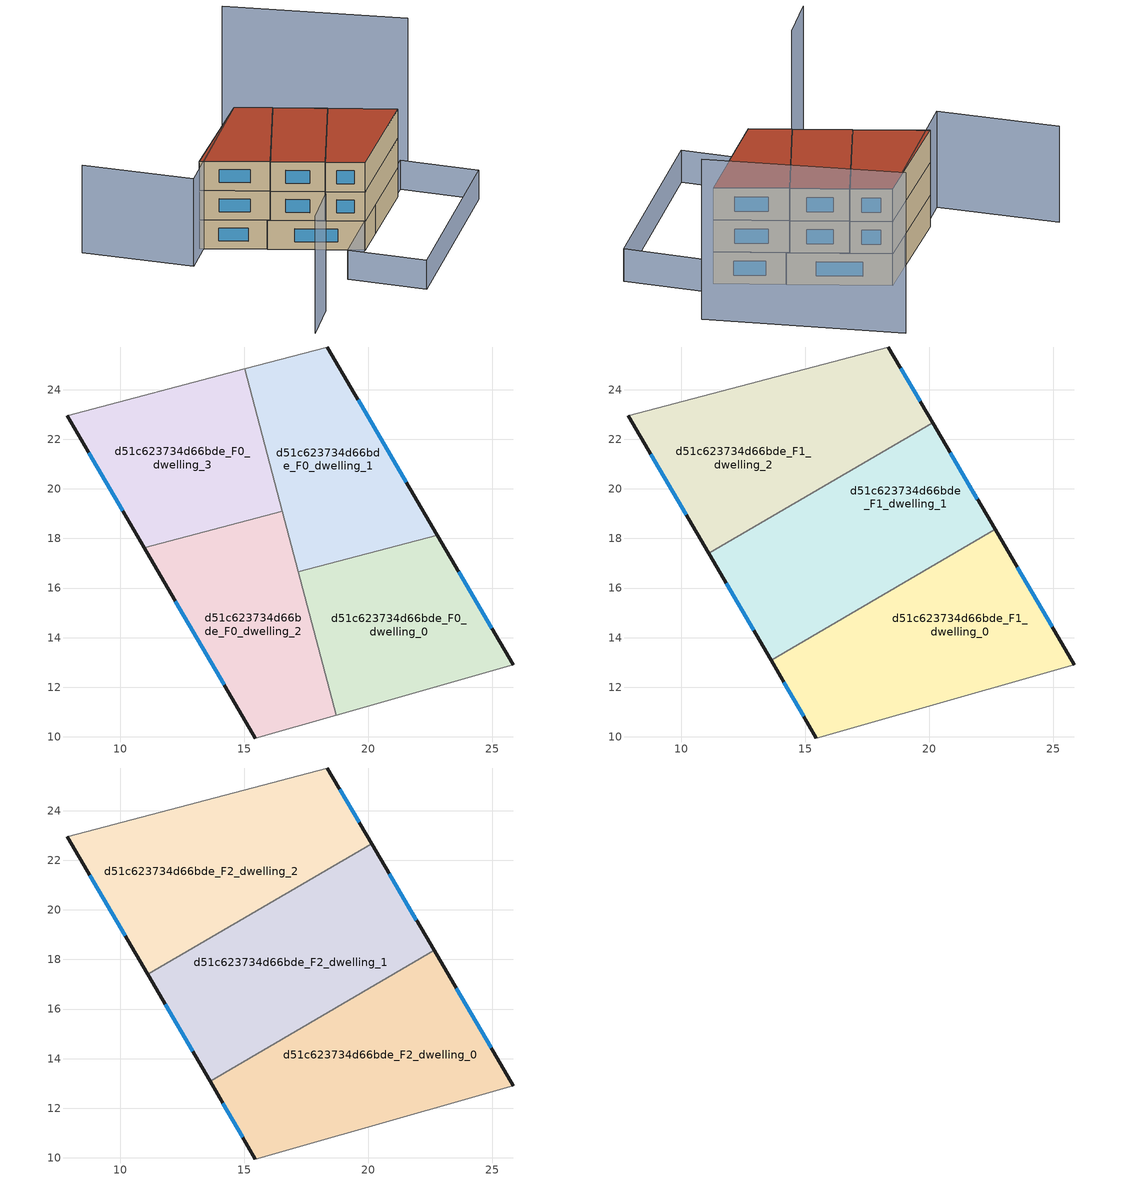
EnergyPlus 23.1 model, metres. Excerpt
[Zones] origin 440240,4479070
d51c623734d66bde_F0_dwelling_0
 floor ground (EU_floor_Construction): 22.79,18.14 25.85,12.9 18.71,10.88 17.18,16.66 z0
 wall outside (EU_wall_Construction): 25.85,12.9 22.79,18.14 z0:3
 wall to d51c623734d66bde_F0_dwelling_1 (EU_wall_Construction): 22.79,18.14 17.18,16.66 z0:3
 wall adiabatic (EU_wall_Construction): 18.71,10.88 25.85,12.9 z0:3
 wall to d51c623734d66bde_F0_dwelling_2 (EU_wall_Construction): 17.18,16.66 18.71,10.88 z0:3
 window (EU_Window_Construction): 24.99,14.37 23.65,16.67 z0.84:2.16
d51c623734d66bde_F0_dwelling_1
 floor ground (EU_floor_Construction): 18.34,25.72 22.79,18.14 17.18,16.66 15.02,24.85 z0
 wall outside (EU_wall_Construction): 22.79,18.14 18.34,25.72 z0:3
 wall adiabatic (EU_wall_Construction): 18.34,25.72 15.02,24.85 z0:3
 wall to d51c623734d66bde_F0_dwelling_3 (EU_wall_Construction): 15.02,24.85 16.53,19.1 z0:3
 wall to d51c623734d66bde_F0_dwelling_2 (EU_wall_Construction): 16.54,19.1 17.18,16.66 z0:3
 window (EU_Window_Construction): 21.54,20.27 19.59,23.59 z0.84:2.16
d51c623734d66bde_F0_dwelling_2
 floor ground (EU_floor_Construction): 16.53,19.11 18.71,10.88 15.45,9.95 10.96,17.63 z0
 wall outside (EU_wall_Construction): 10.96,17.63 15.45,9.95 z0:3
 wall to d51c623734d66bde_F0_dwelling_3 (EU_wall_Construction): 16.53,19.11 10.96,17.63 z0:3
 wall adiabatic (EU_wall_Construction): 15.45,9.95 18.71,10.88 z0:3
 window (EU_Window_Construction): 12.22,15.48 14.19,12.11 z0.84:2.16
d51c623734d66bde_F0_dwelling_3
 floor ground (EU_floor_Construction): 15.02,24.85 16.53,19.11 10.96,17.63 7.85,22.96 z0
 wall outside (EU_wall_Construction): 7.85,22.96 10.96,17.63 z0:3
 wall adiabatic (EU_wall_Construction): 15.02,24.85 7.85,22.96 z0:3
 window (EU_Window_Construction): 8.72,21.46 10.09,19.13 z0.84:2.16
d51c623734d66bde_F1_dwelling_0
 floor to d51c623734d66bde_F0_dwelling_0 (EU_floor_Construction): 22.79,18.14 25.85,12.9 18.71,10.88 17.52,15.37 21.81,17.88 z3
 floor to d51c623734d66bde_F0_dwelling_1 (EU_floor_Construction): 22.65,18.37 22.79,18.14 21.81,17.88 z3
 floor to d51c623734d66bde_F0_dwelling_2 (EU_floor_Construction): 17.52,15.37 18.71,10.88 15.45,9.95 13.61,13.09 z3
 wall outside (EU_wall_Construction): 13.61,13.09 15.45,9.95 / 25.85,12.9 22.65,18.37 z3:6
 wall adiabatic (EU_wall_Construction): 15.45,9.95 25.85,12.9 z3:6
 wall to d51c623734d66bde_F1_dwelling_1 (EU_wall_Construction): 22.65,18.37 13.61,13.09 z3:6
 window (EU_Window_Construction): 14.13,12.21 14.93,10.83 / 24.95,14.44 23.55,16.83 z3.84:5.16
d51c623734d66bde_F1_dwelling_1
 floor to d51c623734d66bde_F0_dwelling_1 (EU_floor_Construction): 20.13,22.67 22.65,18.37 21.81,17.88 17.18,16.66 16.2,20.38 z3
 floor to d51c623734d66bde_F0_dwelling_0 (EU_floor_Construction): 21.81,17.88 17.52,15.37 17.18,16.66 z3
 floor to d51c623734d66bde_F0_dwelling_3 (EU_floor_Construction): 16.2,20.38 16.53,19.1 11.96,17.9 z3
 floor to d51c623734d66bde_F0_dwelling_2 (EU_floor_Construction): 16.53,19.1 17.52,15.37 13.61,13.09 11.1,17.4 11.96,17.9 z3
 wall outside (EU_wall_Construction): 11.1,17.4 13.61,13.09 / 22.65,18.37 20.13,22.67 z3:6
 wall to d51c623734d66bde_F1_dwelling_2 (EU_wall_Construction): 20.13,22.67 11.1,17.4 z3:6
 window (EU_Window_Construction): 11.81,16.19 12.91,14.3 / 21.94,19.58 20.84,21.46 z3.84:5.16
d51c623734d66bde_F1_dwelling_2
 floor to d51c623734d66bde_F0_dwelling_2 (EU_floor_Construction): 11.96,17.9 11.1,17.4 10.96,17.63 z3
 floor to d51c623734d66bde_F0_dwelling_3 (EU_floor_Construction): 15.02,24.85 16.2,20.38 11.96,17.9 10.96,17.63 7.85,22.96 z3
 floor to d51c623734d66bde_F0_dwelling_1 (EU_floor_Construction): 18.34,25.72 20.13,22.67 16.2,20.38 15.02,24.85 z3
 wall outside (EU_wall_Construction): 7.85,22.96 11.1,17.4 / 20.13,22.67 18.34,25.72 z3:6
 wall adiabatic (EU_wall_Construction): 18.34,25.72 7.85,22.96 z3:6
 window (EU_Window_Construction): 8.76,21.39 10.19,18.96 / 19.63,23.53 18.85,24.87 z3.84:5.16
d51c623734d66bde_F2_dwelling_0
 floor to d51c623734d66bde_F1_dwelling_0 (EU_floor_Construction): 22.65,18.37 25.85,12.9 15.45,9.95 13.61,13.09 z6
 wall outside (EU_wall_Construction): 13.61,13.09 15.45,9.95 / 25.85,12.9 22.65,18.37 z6:9
 wall adiabatic (EU_wall_Construction): 15.45,9.95 25.85,12.9 z6:9
 wall to d51c623734d66bde_F2_dwelling_1 (EU_wall_Construction): 22.65,18.37 13.61,13.09 z6:9
 window (EU_Window_Construction): 14.13,12.21 14.93,10.83 / 24.95,14.44 23.55,16.83 z6.84:8.16
 roof outside (EU_roof_Construction): 25.85,12.9 22.65,18.37 13.61,13.09 15.45,9.95 z9
d51c623734d66bde_F2_dwelling_1
 floor to d51c623734d66bde_F1_dwelling_1 (EU_floor_Construction): 20.13,22.67 22.65,18.37 13.61,13.09 11.1,17.4 z6
 wall outside (EU_wall_Construction): 11.1,17.4 13.61,13.09 / 22.65,18.37 20.13,22.67 z6:9
 wall to d51c623734d66bde_F2_dwelling_2 (EU_wall_Construction): 20.13,22.67 11.1,17.4 z6:9
 window (EU_Window_Construction): 11.81,16.19 12.91,14.3 / 21.94,19.58 20.84,21.46 z6.84:8.16
 roof outside (EU_roof_Construction): 22.65,18.37 20.13,22.67 11.1,17.4 13.61,13.09 z9
d51c623734d66bde_F2_dwelling_2
 floor to d51c623734d66bde_F1_dwelling_2 (EU_floor_Construction): 18.34,25.72 20.13,22.67 11.1,17.4 7.85,22.96 z6
 wall outside (EU_wall_Construction): 7.85,22.96 11.1,17.4 / 20.13,22.67 18.34,25.72 z6:9
 wall adiabatic (EU_wall_Construction): 18.34,25.72 7.85,22.96 z6:9
 window (EU_Window_Construction): 8.76,21.39 10.19,18.96 / 19.63,23.53 18.85,24.87 z6.84:8.16
 roof outside (EU_roof_Construction): 20.13,22.67 18.34,25.72 7.85,22.96 11.1,17.4 z9
shading: -0.54,5.47 3.65,6.93 z0:12; 29.26,6.35 11.94,1.3 / 11.94,1.3 9.87,8.4 / 9.87,8.4 27.2,13.45 / 27.2,13.45 29.26,6.35 z0:3; 31.66,15.37 24.91,31 z0:15; 18.35,25.73 4.68,21.61 / 4.68,21.61 1.65,31.64 z0:9
[Building]
EU S2 Campaign: North Axis=0; Terrain=City; Solar Distribution=FullExterior
[Site:Location]
Madrid: Latitude=40.5; Longitude=-3.5; Time Zone=1; Elevation=609
[SizingPeriod:WeatherFileDays]
AnnualSizingPeriod: Begin Month=1; Begin Day of Month=1; End Month=12; End Day of Month=31; Day of Week for Start Day=Monday; Use Weather File Daylight Saving Period=No; Use Weather File Rain and Snow Indicators=No
[MATERIAL]
EU_InternalMass_Material: Roughness=MediumRough; Thickness=0.1; Conductivity=1; Density=1800; Specific Heat=900; Thermal Absorptance=0.9; Solar Absorptance=0.7; Visible Absorptance=0.7
[MATERIAL:NOMASS] Roughness=MediumRough; Thermal Absorptance=0.9; Solar Absorptance=0.7; Visible Absorptance=0.7
Name | Thermal Resistance
EU_wall_NoMass; EU_roof_NoMass | 2.16768
EU_floor_NoMass | 1.14339
[WINDOWMATERIAL:SIMPLEGLAZINGSYSTEM]
EU_Window_SimpleGlazing: UFactor=3.23888; Solar Heat Gain Coefficient=0.85; Visible Transmittance=0.85
[CONSTRUCTION]
EU_wall_Construction: EU_wall_NoMass
EU_roof_Construction: EU_roof_NoMass
EU_floor_Construction: EU_floor_NoMass
EU_InternalMass_Construction: EU_InternalMass_Material
EU_Window_Construction: EU_Window_SimpleGlazing
[ZONE] Type=1; Multiplier=1; Ceiling Height=autocalculate; Floor Area=autocalculate; Part of Total Floor Area=Yes
Name | Volume
d51c623734d66bde_F0_dwelling_0 | 117.376
d51c623734d66bde_F1_dwelling_0; d51c623734d66bde_F2_dwelling_0 | 156.518
d51c623734d66bde_F0_dwelling_1 | 117.375
d51c623734d66bde_F1_dwelling_1; d51c623734d66bde_F2_dwelling_1 | 156.501
d51c623734d66bde_F0_dwelling_2; d51c623734d66bde_F0_dwelling_3 | 117.392
d51c623734d66bde_F1_dwelling_2; d51c623734d66bde_F2_dwelling_2 | 156.507
[INTERNALMASS] Construction=EU_InternalMass_Construction
Name | Zone or ZoneList | Surface Area
d51c623734d66bde_F0_dwelling_0_EU_InternalMass | d51c623734d66bde_F0_dwelling_0 | 39.1265
d51c623734d66bde_F0_dwelling_1_EU_InternalMass | d51c623734d66bde_F0_dwelling_1 | 39.125
d51c623734d66bde_F0_dwelling_2_EU_InternalMass | d51c623734d66bde_F0_dwelling_2 | 39.1297
d51c623734d66bde_F0_dwelling_3_EU_InternalMass | d51c623734d66bde_F0_dwelling_3 | 39.1298
d51c623734d66bde_F1_dwelling_0_EU_InternalMass | d51c623734d66bde_F1_dwelling_0 | 52.1728
d51c623734d66bde_F1_dwelling_1_EU_InternalMass | d51c623734d66bde_F1_dwelling_1 | 52.1673
d51c623734d66bde_F1_dwelling_2_EU_InternalMass | d51c623734d66bde_F1_dwelling_2 | 52.169
d51c623734d66bde_F2_dwelling_0_EU_InternalMass | d51c623734d66bde_F2_dwelling_0 | 52.1728
d51c623734d66bde_F2_dwelling_1_EU_InternalMass | d51c623734d66bde_F2_dwelling_1 | 52.1673
d51c623734d66bde_F2_dwelling_2_EU_InternalMass | d51c623734d66bde_F2_dwelling_2 | 52.169
[OTHEREQUIPMENT] Fuel Type=Electricity; Design Level Calculation Method=Watts/Area; Power per Zone Floor Area=1; Fraction Latent=0; Fraction Radiant=0; Fraction Lost=0; Carbon Dioxide Generation Rate=0; EndUse Subcategory=EU_Step8_InternalGains
Name | Zone or ZoneList or Space or SpaceList | Schedule
EU_Step8_InternalGain_d51c623734d66bde_F0_dwelling_0_f000 | d51c623734d66bde_F0_dwelling_0 | EU_Step8_GainSchedule_d51c623734d66bde_F0_dwelling_0_f000
EU_Step8_InternalGain_d51c623734d66bde_F0_dwelling_1_f000 | d51c623734d66bde_F0_dwelling_1 | EU_Step8_GainSchedule_d51c623734d66bde_F0_dwelling_1_f000
EU_Step8_InternalGain_d51c623734d66bde_F0_dwelling_2_f000 | d51c623734d66bde_F0_dwelling_2 | EU_Step8_GainSchedule_d51c623734d66bde_F0_dwelling_2_f000
EU_Step8_InternalGain_d51c623734d66bde_F0_dwelling_3_f000 | d51c623734d66bde_F0_dwelling_3 | EU_Step8_GainSchedule_d51c623734d66bde_F0_dwelling_3_f000
EU_Step8_InternalGain_d51c623734d66bde_F1_dwelling_0_f000 | d51c623734d66bde_F1_dwelling_0 | EU_Step8_GainSchedule_d51c623734d66bde_F1_dwelling_0_f000
EU_Step8_InternalGain_d51c623734d66bde_F1_dwelling_1_f000 | d51c623734d66bde_F1_dwelling_1 | EU_Step8_GainSchedule_d51c623734d66bde_F1_dwelling_1_f000
EU_Step8_InternalGain_d51c623734d66bde_F1_dwelling_2_f000 | d51c623734d66bde_F1_dwelling_2 | EU_Step8_GainSchedule_d51c623734d66bde_F1_dwelling_2_f000
EU_Step8_InternalGain_d51c623734d66bde_F2_dwelling_0_f000 | d51c623734d66bde_F2_dwelling_0 | EU_Step8_GainSchedule_d51c623734d66bde_F2_dwelling_0_f000
EU_Step8_InternalGain_d51c623734d66bde_F2_dwelling_1_f000 | d51c623734d66bde_F2_dwelling_1 | EU_Step8_GainSchedule_d51c623734d66bde_F2_dwelling_1_f000
EU_Step8_InternalGain_d51c623734d66bde_F2_dwelling_2_f000 | d51c623734d66bde_F2_dwelling_2 | EU_Step8_GainSchedule_d51c623734d66bde_F2_dwelling_2_f000
[ZONEVENTILATION:DESIGNFLOWRATE] Schedule=EU_AlwaysOn; Design Flow Rate Calculation Method=AirChanges/Hour; Air Changes per Hour=0.480546; Ventilation Type=Natural; Fan Pressure Rise=0; Fan Total Efficiency=1; Constant Term Coefficient=1; Temperature Term Coefficient=0; Velocity Term Coefficient=0; Velocity Squared Term Coefficient=0; Minimum Indoor Temperature=-100; Maximum Indoor Temperature=100; Delta Temperature=-100; Minimum Outdoor Temperature=-100; Maximum Outdoor Temperature=100; Maximum Wind Speed=40
Name | Zone or ZoneList or Space or SpaceList
EU_ConstantAir_d51c623734d66bde_F0_dwelling_0 | d51c623734d66bde_F0_dwelling_0
EU_ConstantAir_d51c623734d66bde_F0_dwelling_1 | d51c623734d66bde_F0_dwelling_1
EU_ConstantAir_d51c623734d66bde_F0_dwelling_2 | d51c623734d66bde_F0_dwelling_2
EU_ConstantAir_d51c623734d66bde_F0_dwelling_3 | d51c623734d66bde_F0_dwelling_3
EU_ConstantAir_d51c623734d66bde_F1_dwelling_0 | d51c623734d66bde_F1_dwelling_0
EU_ConstantAir_d51c623734d66bde_F1_dwelling_1 | d51c623734d66bde_F1_dwelling_1
EU_ConstantAir_d51c623734d66bde_F1_dwelling_2 | d51c623734d66bde_F1_dwelling_2
EU_ConstantAir_d51c623734d66bde_F2_dwelling_0 | d51c623734d66bde_F2_dwelling_0
EU_ConstantAir_d51c623734d66bde_F2_dwelling_1 | d51c623734d66bde_F2_dwelling_1
EU_ConstantAir_d51c623734d66bde_F2_dwelling_2 | d51c623734d66bde_F2_dwelling_2
[HVACTEMPLATE:THERMOSTAT] Constant Heating Setpoint=20; Constant Cooling Setpoint=50
EU_HeatOnly_d51c623734d66bde_F0_dwelling_0; EU_HeatOnly_d51c623734d66bde_F0_dwelling_1; EU_HeatOnly_d51c623734d66bde_F0_dwelling_2; EU_HeatOnly_d51c623734d66bde_F0_dwelling_3; EU_HeatOnly_d51c623734d66bde_F1_dwelling_0; EU_HeatOnly_d51c623734d66bde_F1_dwelling_1; EU_HeatOnly_d51c623734d66bde_F1_dwelling_2; EU_HeatOnly_d51c623734d66bde_F2_dwelling_0; EU_HeatOnly_d51c623734d66bde_F2_dwelling_1; EU_HeatOnly_d51c623734d66bde_F2_dwelling_2
[HVACTEMPLATE:ZONE:IDEALLOADSAIRSYSTEM] System Availability Schedule=EU_AlwaysOn; Maximum Heating Supply Air Temperature=50; Minimum Cooling Supply Air Temperature=13; Maximum Heating Supply Air Humidity Ratio=0.0156; Minimum Cooling Supply Air Humidity Ratio=0.0077; Heating Limit=NoLimit; Cooling Limit=NoLimit; Heating Availability Schedule=EU_AlwaysOn; Cooling Availability Schedule=EU_CoolingOff; Dehumidification Control Type=ConstantSensibleHeatRatio; Cooling Sensible Heat Ratio=0.7; Dehumidification Setpoint=60; Humidification Control Type=None; Humidification Setpoint=30; Outdoor Air Method=None; Outdoor Air Flow Rate per Person=0.00944; Outdoor Air Flow Rate per Zone Floor Area=0; Outdoor Air Flow Rate per Zone=0; Demand Controlled Ventilation Type=None; Outdoor Air Economizer Type=NoEconomizer; Heat Recovery Type=None; Sensible Heat Recovery Effectiveness=0.7; Latent Heat Recovery Effectiveness=0.65
Name | Template Thermostat
d51c623734d66bde_F0_dwelling_0 | EU_HeatOnly_d51c623734d66bde_F0_dwelling_0
d51c623734d66bde_F0_dwelling_1 | EU_HeatOnly_d51c623734d66bde_F0_dwelling_1
d51c623734d66bde_F0_dwelling_2 | EU_HeatOnly_d51c623734d66bde_F0_dwelling_2
d51c623734d66bde_F0_dwelling_3 | EU_HeatOnly_d51c623734d66bde_F0_dwelling_3
d51c623734d66bde_F1_dwelling_0 | EU_HeatOnly_d51c623734d66bde_F1_dwelling_0
d51c623734d66bde_F1_dwelling_1 | EU_HeatOnly_d51c623734d66bde_F1_dwelling_1
d51c623734d66bde_F1_dwelling_2 | EU_HeatOnly_d51c623734d66bde_F1_dwelling_2
d51c623734d66bde_F2_dwelling_0 | EU_HeatOnly_d51c623734d66bde_F2_dwelling_0
d51c623734d66bde_F2_dwelling_1 | EU_HeatOnly_d51c623734d66bde_F2_dwelling_1
d51c623734d66bde_F2_dwelling_2 | EU_HeatOnly_d51c623734d66bde_F2_dwelling_2
[SIZING:ZONE] Zone Cooling Design Supply Air Temperature Input Method=SupplyAirTemperature; Zone Cooling Design Supply Air Temperature=13; Zone Heating Design Supply Air Temperature Input Method=SupplyAirTemperature; Zone Heating Design Supply Air Temperature=50; Zone Cooling Design Supply Air Humidity Ratio=0.008; Zone Heating Design Supply Air Humidity Ratio=0.008; Cooling Design Air Flow Method=DesignDay; Cooling Design Air Flow Rate=0; Cooling Minimum Air Flow per Zone Floor Area=0.000762; Cooling Minimum Air Flow=0; Cooling Minimum Air Flow Fraction=0.2; Heating Design Air Flow Method=DesignDay; Heating Design Air Flow Rate=0; Heating Maximum Air Flow per Zone Floor Area=0.002032; Heating Maximum Air Flow=0.141576; Heating Maximum Air Flow Fraction=0.3; Account for Dedicated Outdoor Air System=No; Dedicated Outdoor Air System Control Strategy=NeutralSupplyAir; Dedicated Outdoor Air Low Setpoint Temperature for Design=autosize; Dedicated Outdoor Air High Setpoint Temperature for Design=autosize; Zone Load Sizing Method=Sensible Load Only No Latent Load; Zone Latent Cooling Design Supply Air Humidity Ratio Input Method=HumidityRatioDifference; Zone Cooling Design Supply Air Humidity Ratio Difference=0.005; Zone Latent Heating Design Supply Air Humidity Ratio Input Method=HumidityRatioDifference; Zone Humidification Design Supply Air Humidity Ratio Difference=0.005
d51c623734d66bde_F0_dwelling_0; d51c623734d66bde_F0_dwelling_1; d51c623734d66bde_F0_dwelling_2; d51c623734d66bde_F0_dwelling_3; d51c623734d66bde_F1_dwelling_0; d51c623734d66bde_F1_dwelling_1; d51c623734d66bde_F1_dwelling_2; d51c623734d66bde_F2_dwelling_0; d51c623734d66bde_F2_dwelling_1; d51c623734d66bde_F2_dwelling_2
[SCHEDULE:CONSTANT]
Name | Hourly Value
EU_AlwaysOn | 1
EU_CoolingOff | 0
[SCHEDULE:FILE] Column Number=1; Rows to Skip at Top=0; Number of Hours of Data=8760; Column Separator=Comma; Interpolate to Timestep=No; Minutes per Item=60; Adjust Schedule for Daylight Savings=Yes
Name | File
EU_Step8_GainSchedule_d51c623734d66bde_F0_dwelling_0_f000 | ../../schedules/d51c623734d66bde/d51c623734d66bde_F0_dwelling_0_f000_gain.csv
EU_Step8_GainSchedule_d51c623734d66bde_F0_dwelling_1_f000 | ../../schedules/d51c623734d66bde/d51c623734d66bde_F0_dwelling_1_f000_gain.csv
EU_Step8_GainSchedule_d51c623734d66bde_F0_dwelling_2_f000 | ../../schedules/d51c623734d66bde/d51c623734d66bde_F0_dwelling_2_f000_gain.csv
EU_Step8_GainSchedule_d51c623734d66bde_F0_dwelling_3_f000 | ../../schedules/d51c623734d66bde/d51c623734d66bde_F0_dwelling_3_f000_gain.csv
EU_Step8_GainSchedule_d51c623734d66bde_F1_dwelling_0_f000 | ../../schedules/d51c623734d66bde/d51c623734d66bde_F1_dwelling_0_f000_gain.csv
EU_Step8_GainSchedule_d51c623734d66bde_F1_dwelling_1_f000 | ../../schedules/d51c623734d66bde/d51c623734d66bde_F1_dwelling_1_f000_gain.csv
EU_Step8_GainSchedule_d51c623734d66bde_F1_dwelling_2_f000 | ../../schedules/d51c623734d66bde/d51c623734d66bde_F1_dwelling_2_f000_gain.csv
EU_Step8_GainSchedule_d51c623734d66bde_F2_dwelling_0_f000 | ../../schedules/d51c623734d66bde/d51c623734d66bde_F2_dwelling_0_f000_gain.csv
EU_Step8_GainSchedule_d51c623734d66bde_F2_dwelling_1_f000 | ../../schedules/d51c623734d66bde/d51c623734d66bde_F2_dwelling_1_f000_gain.csv
EU_Step8_GainSchedule_d51c623734d66bde_F2_dwelling_2_f000 | ../../schedules/d51c623734d66bde/d51c623734d66bde_F2_dwelling_2_f000_gain.csv
